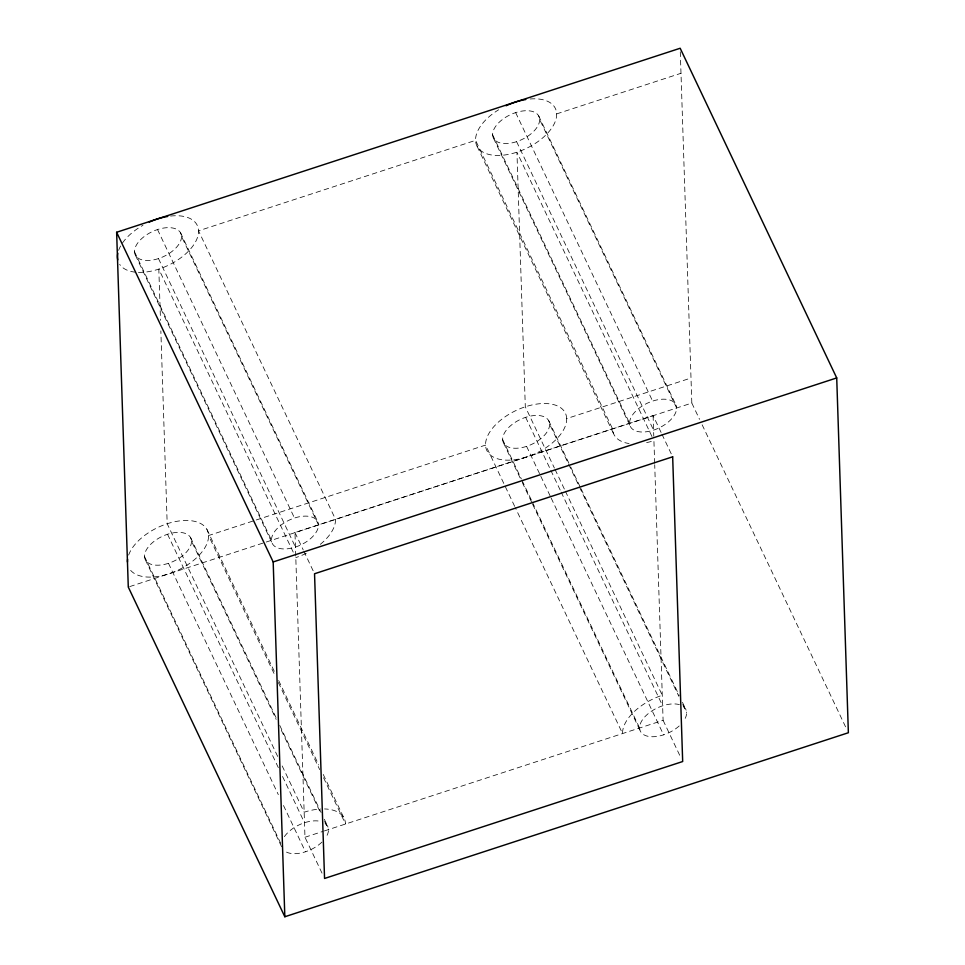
<?xml version="1.0" encoding="UTF-8"?>
<svg xmlns="http://www.w3.org/2000/svg" width="965" height="965" viewBox="0 0 965 965"><rect width="100%" height="100%" fill="white"/><g stroke="black" fill="none" stroke-linecap="round" stroke-linejoin="round"><path stroke-width="0.72" stroke-dasharray="4.83 3.62" d="M556.66 113.894L680.988 73.292M566.672 418.605A43.473 23.606 -25.4 0 0 505.141 416.771A43.473 23.606 -25.4 0 0 506.565 460.16A43.473 23.606 -25.4 0 0 566.672 418.605L691 378.015M322.02 873.144L304.976 837.258L294.976 532.535L653.1 415.601L661.302 432.887M129.684 586.611L264.808 542.487M266.243 542.028L691.821 403.056L680.265 51.193M304.976 837.258L322.961 831.384M324.337 830.937L663.1 720.324L654.716 464.756M691.821 403.056L699.553 419.341M702.134 424.769L847.077 730.023M538.699 115.957L675.681 404.431M539.628 119.455A25.199 13.691 -25.4 0 1 504.779 143.544A25.199 13.691 -25.4 0 1 503.959 118.393A25.199 13.691 -25.4 0 1 539.628 119.455L676.598 407.93A25.199 13.691 -25.4 0 1 641.761 432.018A25.199 13.691 -25.4 0 1 640.929 406.868A25.199 13.691 -25.4 0 1 676.598 407.93M515.648 112.615L652.617 401.078M661.93 434.214L671.399 454.153M516.601 141.65L653.57 430.125M651.978 436.566L516.938 152.18L525.31 406.808L554.38 468.037M492.62 134.811L629.59 423.273M493.537 138.297L630.519 426.771M477.168 146.403L614.15 434.877M548.711 420.68L570.026 465.576M570.677 466.939L580.363 487.349M581.014 488.712L679.227 695.536M682.46 702.339L685.681 709.154M549.628 424.178A25.199 13.691 -25.4 0 1 514.791 448.255A25.199 13.691 -25.4 0 1 513.959 423.116A25.199 13.691 -25.4 0 1 549.628 424.178L678.853 696.32M682.738 704.486L686.61 712.64M555.032 469.4L564.718 489.81M565.369 491.161L662.279 695.27A43.473 23.606 -25.4 0 0 622.558 733.557L515.31 507.674M525.648 417.326L550.207 469.038M550.846 470.401L560.544 490.811M561.184 492.162L662.629 705.801M663.1 720.324L680.144 756.21M526.601 446.373L540.171 474.937M540.822 476.3L550.508 496.71M551.16 498.073L663.582 734.835M502.62 439.521L521.365 478.978M522.005 480.341L531.703 500.751M532.342 502.114L639.602 727.996M503.549 443.019L521.643 481.125M522.282 482.476L531.98 502.886M532.62 504.249L640.531 731.494M514.659 506.323L485.588 445.082L208.549 535.551L275.097 675.705M180.576 232.891L317.557 521.365M181.504 236.389A25.199 13.691 -25.4 0 1 146.656 260.478A25.199 13.691 -25.4 0 1 145.836 235.327A25.199 13.691 -25.4 0 1 181.504 236.389L318.474 524.864A25.199 13.691 -25.4 0 1 283.638 548.952A25.199 13.691 -25.4 0 1 282.805 523.802A25.199 13.691 -25.4 0 1 318.474 524.864M157.524 229.549L294.494 518.024M294.976 532.535L303.179 549.821M303.806 551.148L313.915 572.414M158.477 258.584L295.447 547.058M293.215 552.137L158.815 269.114L160.504 320.344M134.497 251.744L271.467 540.219M135.414 255.243L272.395 543.705M206.956 529.52L274.796 672.388M278.668 680.554L318.727 764.919M323.251 774.449L343.926 817.982M278.33 682.508L319.68 769.587M323.552 777.754L345.53 824.014A43.473 23.606 -25.4 0 0 324.542 808.947M190.588 537.614L276.521 718.587M279.753 725.391L321.104 812.482M324.337 819.285L327.557 826.088M191.504 541.112A25.199 13.691 -25.4 0 1 156.668 565.201A25.199 13.691 -25.4 0 1 155.835 540.05A25.199 13.691 -25.4 0 1 191.504 541.112L276.147 719.359M281.322 730.252L320.73 813.254M324.614 821.42L328.486 829.586M277.667 756.427L167.186 523.742L160.853 330.886M282.19 765.945L304.156 812.216A43.473 23.606 -25.4 0 1 320.44 809.008M167.524 534.26L278.656 768.309M282.54 776.475L304.506 822.735M168.477 563.307L278.318 794.629M283.493 805.51L305.459 851.781M144.497 556.455L281.478 844.93M145.425 559.953L282.407 848.428M653.1 415.601L653.775 436.132M654.656 463.248L653.92 440.643A43.473 23.606 -25.4 0 1 643.402 443.225M320.308 544.344A43.473 23.606 -25.4 0 0 335.518 519.303L198.537 230.828L475.576 140.371L612.558 428.846A43.473 23.606 -25.4 0 0 629.071 443.526M306.267 553.307A43.473 23.606 -25.4 0 1 295.797 557.589M325.096 823.35A25.199 13.691 -25.4 0 1 325.579 837.873M321.936 842.095A25.199 13.691 -25.4 0 1 284.868 851.166M284.385 836.643A25.199 13.691 -25.4 0 1 321.261 821.565M683.22 706.416A25.199 13.691 -25.4 0 1 683.702 720.927M679.191 725.97A25.199 13.691 -25.4 0 1 646.248 735.837A25.199 13.691 -25.4 0 1 646.429 715.21A25.199 13.691 -25.4 0 1 679.384 704.631M530.159 98.985A43.473 23.606 -25.4 0 1 549.338 131.216A43.473 23.606 -25.4 0 1 485.178 153.206A43.473 23.606 -25.4 0 1 498.628 109.781M128.635 555.092A43.473 23.606 -25.4 0 1 190.588 520.678A43.473 23.606 -25.4 0 1 191.939 561.702A43.473 23.606 -25.4 0 1 129.057 568.059M170.6 216.051A43.473 23.606 -25.4 0 1 195.195 242.468A43.473 23.606 -25.4 0 1 138.441 272.371M135.426 272.178A43.473 23.606 -25.4 0 1 119.684 264.386M118.623 250.369A43.473 23.606 -25.4 0 1 120.915 245.472M122.471 243.011A43.473 23.606 -25.4 0 1 142.953 225.291"/><path stroke-width="1.45" d="M116.632 232.263L680.168 48.25L836.715 377.93L848.368 732.737L284.832 916.75L128.285 587.07L116.632 232.263L273.179 561.944L284.832 916.75M273.179 561.944L836.715 377.93M506.106 105.752A43.473 23.606 -25.4 0 1 525.816 99.516M117.766 259.85A43.473 23.606 -25.4 0 1 117.827 253.216M149.273 222.095A43.473 23.606 -25.4 0 1 167.693 216.45M127.464 562.028A43.473 23.606 -25.4 0 1 127.597 559.338M672.665 456.807L314.542 573.753L324.554 878.464L682.677 761.53L672.665 456.807"/></g></svg>
